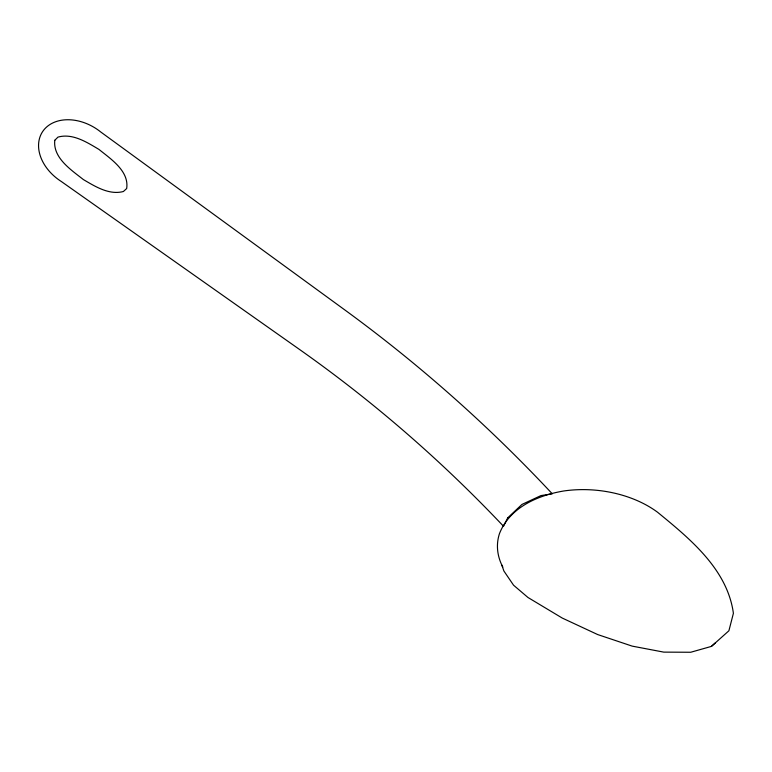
<?xml version="1.0" encoding="UTF-8"?>
<svg xmlns="http://www.w3.org/2000/svg" width="772" height="772" viewBox="0 0 772 772"><rect width="100%" height="100%" fill="white"/><g stroke="black" fill="none" stroke-linecap="round" stroke-linejoin="round"><path stroke-width="1.16" d="M501.819 565.075L503.904 571.019L513.544 585.186L527.971 597.489L562.248 618.054L597.663 634.555L632.162 646.116L663.785 652.128L690.737 652.253L711.417 646.396L728.903 630.772L733.4 613.306C727.349 569.176 689.859 538.731 657.503 512.193A93.258 61.22 5.3 0 0 563.811 490.973C537.843 495.325 509.703 507.465 499.474 533.606A93.258 61.22 5.3 0 0 502.823 567.092M711.417 646.396L715.451 642.806M54.783 140.282C52.824 157.932 71.188 169.927 83.395 179.577C95.236 186.515 109.132 195.287 123.395 191.514L126.676 188.532C129.329 171.104 110.821 159.022 98.951 149.411C86.869 142.251 72.578 133.006 57.977 137.107L54.783 140.282M507.773 517.809L503.527 526.282C441.758 460.952 373.58 401.701 300.105 349.87L61.335 181.516A42.73 31.652 32.2 0 1 43.801 129.995A42.73 31.652 32.2 0 1 100.765 132.002L344.592 309.775C419.447 364.365 489.004 426.163 552.289 493.819L540.979 495.585L521.93 504.444L507.773 517.809"/></g></svg>
